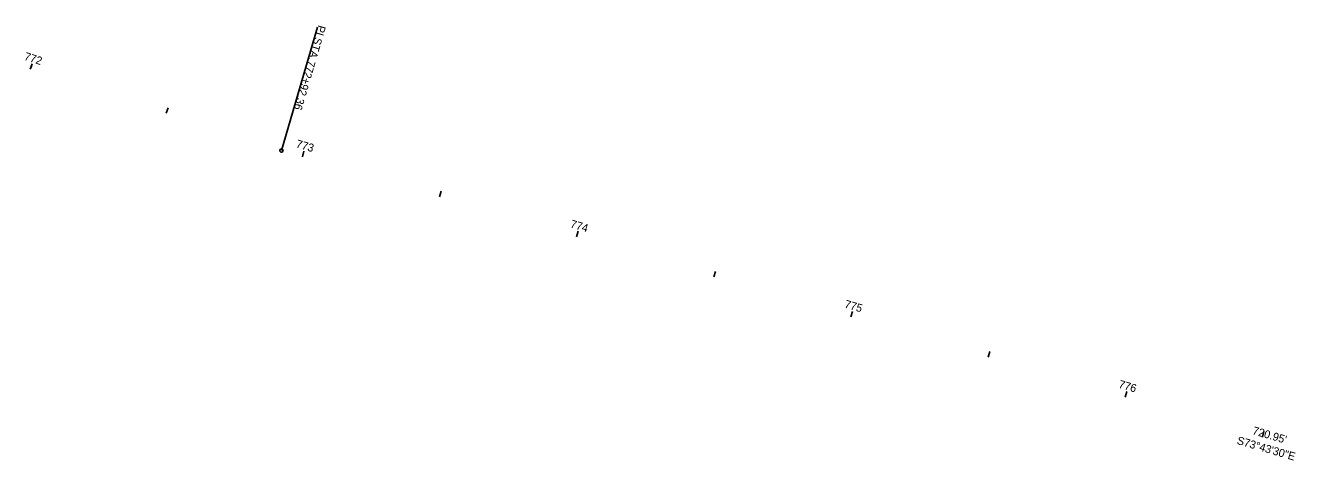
# Model space of a CAD drawing. Extents: x 144928 to 152344, y 329903 to 333202.
# Drawn here: x 149126.2 to 149570.8, y 331031 to 331183.2 of the extents above; entities that cross this region are included whole.
import ezdxf

# ---------------------------------------------------------------- set-up
doc = ezdxf.new("R2010")
doc.units = 0
for name, color, linetype in [('GE_P_Alignment_500_Bearings', 7, 'Continuous'), ('GE_P_Alignment_500_Cardinal_Points', 7, 'Continuous'), ('GE_P_Alignment_500_Distances', 7, 'Continuous'), ('GE_P_Alignment_500_Stations', 7, 'Continuous'), ('SC_Scratch1', 7, 'Continuous')]:
    doc.layers.add(name, color=color, linetype=linetype)

msp = doc.modelspace()

# ---------------------------------------------------------------- linework, layer by layer
at = {"layer": 'GE_P_Alignment_500_Cardinal_Points'}
msp.add_line((149215.84, 331139.4), (149228.45, 331182.6), dxfattribs=at)
msp.add_circle((149215.84, 331139.4), 0.6, dxfattribs=at)
at = {"layer": 'GE_P_Alignment_500_Stations'}
for p, q in [((149127.95, 331167.81), (149128.32, 331168.95)), ((149223.17, 331137.26), (149223.5, 331138.42)), ((149319.16, 331109.24), (149319.5, 331110.39)), ((149415.15, 331081.21), (149415.71, 331083.13)), ((149511.15, 331053.19), (149511.48, 331054.34))]:
    msp.add_line(p, q, dxfattribs=at)
at = {"layer": 'SC_Scratch1'}
for p, q in [((149215.84, 331139.4), (149228.45, 331182.6)), ((149127.95, 331167.81), (149128.56, 331169.71)), ((149175.53, 331152.43), (149176.14, 331154.34)), ((149223.17, 331137.26), (149223.73, 331139.18)), ((149271.16, 331123.25), (149271.72, 331125.17)), ((149319.16, 331109.24), (149319.72, 331111.16)), ((149367.16, 331095.23), (149367.72, 331097.15)), ((149415.15, 331081.21), (149415.71, 331083.13)), ((149463.15, 331067.2), (149463.71, 331069.12)), ((149511.15, 331053.19), (149511.71, 331055.11)), ((149559.14, 331039.18), (149559.7, 331041.1))]:
    msp.add_line(p, q, dxfattribs=at)
msp.add_circle((149215.84, 331139.4), 0.6, dxfattribs=at)

# ---------------------------------------------------------------- texts
at = {"layer": 'GE_P_Alignment_500_Bearings'}
msp.add_text('S73°43\'30"E', height=2.8, rotation=343.7251, dxfattribs=at).set_placement((149550.02, 331036.84))
at = {"layer": 'GE_P_Alignment_500_Cardinal_Points'}
for s, p in [('PI', (149228.74, 331183.46)), (' STA. ', (149227.79, 331180.2)), ('772+92.36', (149225.14, 331171.13))]:
    msp.add_text(s, height=2.8, rotation=253.7251, dxfattribs=at).set_placement(p)
at = {"layer": 'GE_P_Alignment_500_Distances'}
msp.add_text("720.95'", height=2.8, rotation=343.7251, dxfattribs=at).set_placement((149555.47, 331040.29))
at = {"layer": 'GE_P_Alignment_500_Stations'}
msp.add_text('775', height=2.8, rotation=343.7251, dxfattribs=at).set_placement((149412.68, 331084.54))
at = {"layer": 'SC_Scratch1'}
for s, rotation, p in [('PI', 253.7251, (149228.74, 331183.46)), (' STA. ', 253.7251, (149227.79, 331180.2)), ('772', 342.0885, (149125.6, 331171.2)), ('772+92.36', 253.7251, (149225.14, 331171.13)), ('773', 343.7251, (149220.73, 331140.58)), ('774', 343.7251, (149316.72, 331112.56)), ('775', 343.7251, (149412.68, 331084.54)), ('776', 343.7251, (149508.62, 331056.53)), ('S73°43\'30"E', 343.7251, (149550.02, 331036.84))]:
    msp.add_text(s, height=2.8, rotation=rotation, dxfattribs=at).set_placement(p)

doc.saveas('drawing.dxf')
